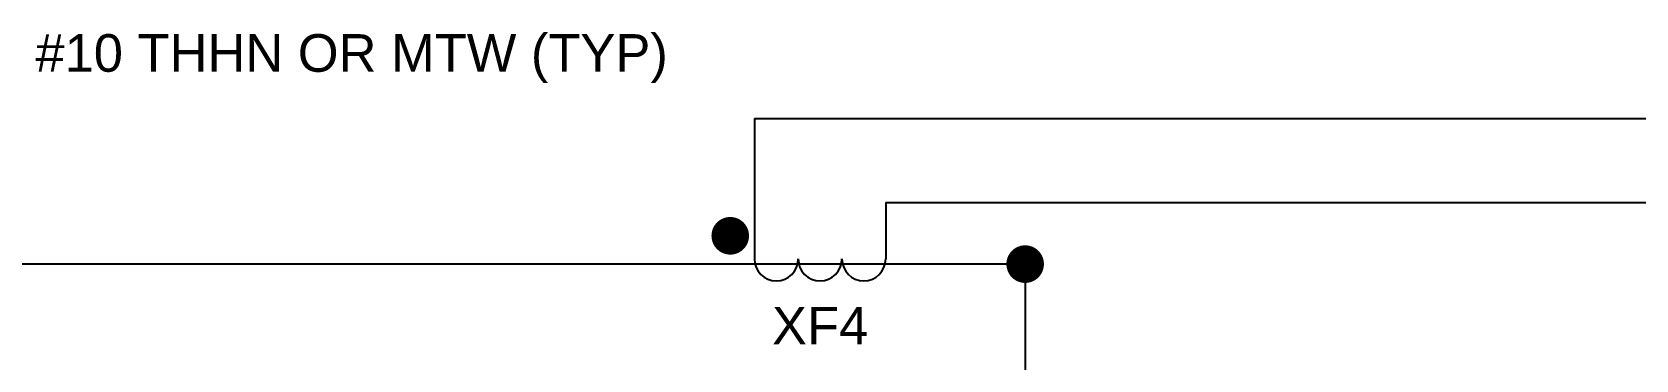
# Model space of a CAD drawing. Header units: inches. Extents: x -228 to 241, y -155 to 115.
# Drawn here: x -49.11 to -43.77, y -39.07 to -37.98 of the extents above; entities that cross this region are included whole.
import ezdxf
from ezdxf.enums import TextEntityAlignment as Align

# ---------------------------------------------------------------- set-up
doc = ezdxf.new("R2010")
doc.units = ezdxf.units.IN
doc.header["$MEASUREMENT"] = 0
for name, color, linetype in [('CURRENT TRANSFORMER', 201, 'Continuous'), ('ELECTRICAL DEVICES', 30, 'Continuous'), ('PANEL WIRE', 5, 'Continuous'), ('TXT', 4, 'Continuous')]:
    doc.layers.add(name, color=color, linetype=linetype)
doc.styles.get("Standard").update_dxf_attribs({"font": 'arial.ttf'})

msp = doc.modelspace()

# ---------------------------------------------------------------- linework, layer by layer
at = {"layer": 'CURRENT TRANSFORMER'}
for p, q in [((-46.704136, -38.264984), (-40.233833, -38.264984)), ((-46.704136, -38.264984), (-46.704136, -38.731326)), ((-46.26731, -38.543329), (-39.797007, -38.543329)), ((-46.26731, -38.543329), (-46.26731, -38.731326))]:
    msp.add_line(p, q, dxfattribs=at)
at = {"layer": 'CURRENT TRANSFORMER', "ltscale": 0.1, "const_width": 0.0625}
msp.add_lwpolyline([(-46.81599, -38.654392, 1), (-46.75349, -38.654392, 1)], format="xyb", close=True, dxfattribs=at)
at = {"layer": 'CURRENT TRANSFORMER'}
for centre in [(-46.631332, -38.731326), (-46.485723, -38.731326), (-46.340114, -38.731326)]:
    msp.add_arc(centre, 0.072804, 180, 0, dxfattribs=at)
at = {"layer": 'ELECTRICAL DEVICES', "ltscale": 0.1, "const_width": 0.0625}
msp.add_lwpolyline([(-45.834452, -38.748463, 1), (-45.771952, -38.748463, 1)], format="xyb", close=True, dxfattribs=at)
at = {"layer": 'PANEL WIRE'}
for q in [(-63.849495, -38.748463), (-45.803202, -44.093125)]:
    msp.add_line((-45.803202, -38.748463), q, dxfattribs=at)

# ---------------------------------------------------------------- texts
at = {"layer": 'TXT'}
msp.add_text('#10 THHN OR MTW (TYP)', height=0.125, dxfattribs=at).set_placement((-49.097412, -38.109473))
msp.add_text('XF4', height=0.125, dxfattribs=at).set_placement((-46.485723, -38.952924), align=Align.MIDDLE_CENTER)

doc.saveas('drawing.dxf')
